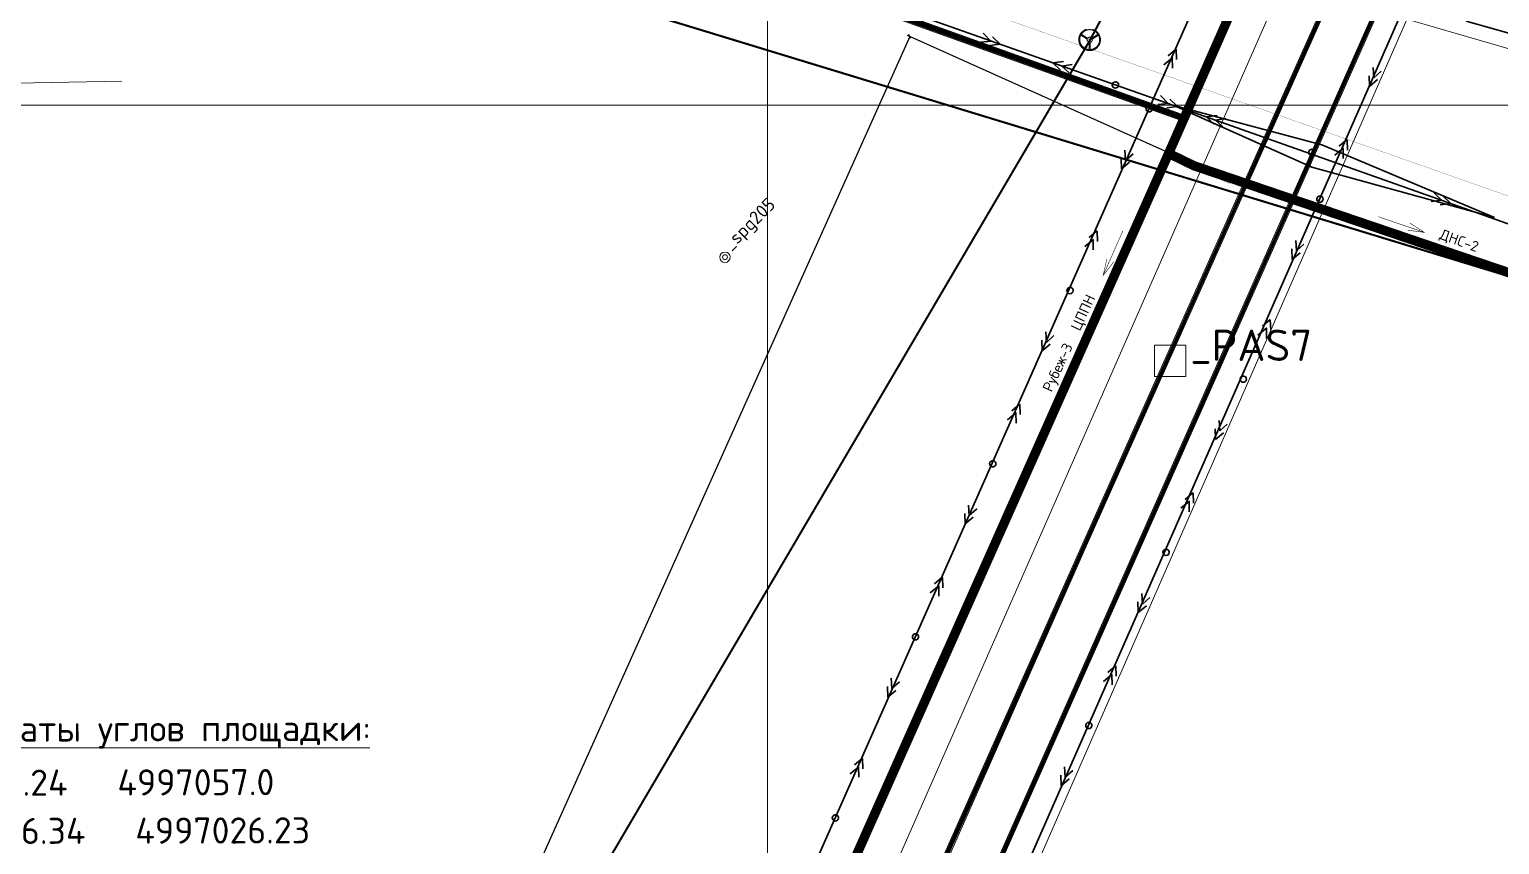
# Model space of a CAD drawing. Header units: millimetres. Extents: x 519 to 9564855, y -810 to 5021775.
# Drawn here: x 9531292 to 9532702, y 4997292 to 4998073 of the extents above; entities that cross this region are included whole.
import ezdxf

# ---------------------------------------------------------------- set-up
doc = ezdxf.new("R2010")
doc.units = ezdxf.units.MM
doc.header["$LTSCALE"] = 2
doc.header["$MEASUREMENT"] = 0
doc.header["$PDMODE"] = 2
doc.header["$PDSIZE"] = 5
for name, pattern in [('92051501$0$GROUND1', [60, 50, -10]), ('DASHED2', [9.525, 6.35, -3.175]), ('НЕПРЕРЫВНАЯ_ЛИНИЯ', [0])]:
    doc.linetypes.add(name, pattern=pattern)
for name, color, linetype in [('GRID_PULKOVO', 7, 'Continuous'), ('New disposal wells', 191, 'Continuous'), ('OilColl&Flowlines', 3, 'Continuous'), ('OLD WELLS(dr.bfr2000)', 24, 'Continuous'), ('PAS_CONTROL', 7, 'Continuous'), ('PPLINE_WAT', 7, 'WTR_LINE'), ('ROAD_ASF', 9, 'Continuous'), ('ROAD_GROUND', 9, 'Continuous'), ('МГ-земельный участок', 7, 'Continuous'), ('ситуация', 7, 'Continuous'), ('Скважины на 2020 год', 140, 'Continuous')]:
    doc.layers.add(name, color=color, linetype=linetype)
for name, color, linetype, lineweight in [('KTO to TEXACO OilLine', 107, 'НЕПРЕРЫВНАЯ_ЛИНИЯ', 60), ('PPLINE_GAS', 4, 'GAS_LINE', 30), ('Оптиковолоконный кабель', 220, 'CAB6', 20), ('Электро', 1, 'Continuous', 30), ('Электроснаб', 1, 'Continuous', 18), ('Электроснабжене', 1, 'Continuous', 18)]:
    doc.layers.add(name, color=color, linetype=linetype, lineweight=lineweight)
doc.styles.add('92051501$0$STANDARD', font='simplex.shx')
doc.styles.add('Elect', font='isocpeur.ttf')
doc.styles.add('Simplex_Т', font='simplex.shx', dxfattribs={"width": 0.7, "oblique": 10})
doc.styles.get("Standard").update_dxf_attribs({"font": 'isocpeur.ttf', "width": 0.5})
doc.linetypes.add('CAB', pattern='A,0.7,-0.43403,["K",Standard,S=0.9,R=0,X=-0.4,Y=-0.3],-0.8', length=1.93403)
doc.linetypes.add('CAB6', pattern='A,0.9,-0.9,["6",Standard,S=0.9,R=0,X=-0.8,Y=-0.4],11', length=12.8)
doc.linetypes.add('GAS_LINE', pattern='A,0.5,-0.2,["G",92051501$0$STANDARD,S=0.1,R=0,X=-0.1,Y=-0.05],-0.05', length=0.75)
doc.linetypes.add('WTR_LINE', pattern='A,0.5,-0.2,["W",92051501$0$STANDARD,S=0.1,R=0,X=-0.1,Y=-0.05],-0.05', length=0.75)
doc.dimstyles.get("Standard").update_dxf_attribs({"dimtxt": 0.18, "dimasz": 0.18, "dimexe": 0.18, "dimexo": 0.0625, "dimgap": 0.09, "dimtad": 0, "dimtih": 1, "dimtoh": 1, "dimdec": 4, "dimzin": 0, "dimdsep": 46, "dimtxsty": 'Standard', "dimcen": 0.09, "dimadec": 0, "dimazin": 0, "dimtfac": 1, "dimtdec": 4, "dimtofl": 0, "dimtmove": 0, "dimatfit": 3, "dimfxl": 0, "dimtolj": 1, "dimtzin": 0, "dimarcsym": 0})

# ---------------------------------------------------------------- blocks, each defined once
blk = doc.blocks.new('_Oblique')
at = {"color": 0, "linetype": 'ByBlock', "lineweight": -2}
blk.add_line((-0.5, -0.5), (0.5, 0.5), dxfattribs=at)
blk = doc.blocks.new('*D68')
at = {"layer": 'DEFPOINTS', "color": 0, "lineweight": 0, "ltscale": 50, "transparency": 16777216}
for p in [(9532387.7, 4997953.3), (9531367.4, 4996350.9), (9531618.6, 4996238.2)]:
    blk.add_point(p, dxfattribs=at)
at = {"layer": 'Электроснабжене', "color": 0, "lineweight": -2, "ltscale": 50, "transparency": 16777216}
for p, q in [((9532136.5, 4998066), (9531367.4, 4996350.9)), ((9532385.4, 4997954.3), (9532134.2, 4998067)), ((9531616.3, 4996239.3), (9531365.1, 4996351.9))]:
    blk.add_line(p, q, dxfattribs=at)
at = {"layer": 'Электроснабжене', "color": 0, "lineweight": -2, "ltscale": 50, "transparency": 16777216, "xscale": 3, "yscale": 3, "zscale": 3}
for p, rotation in [((9532136.5, 4998066), 65.84631643761846), ((9531367.4, 4996350.9), 245.8463164376185)]:
    blk.add_blockref('_Oblique', p, dxfattribs=dict(at, rotation=rotation))
at = {"layer": 'Электроснабжене', "color": 0, "lineweight": 0, "ltscale": 50, "transparency": 16777216, "insert": (9531746.7, 4997210.8), "char_height": 8, "attachment_point": 5, "rotation": 65.8463, "style": 'Simplex_Т'}
blk.add_mtext('1879,63', dxfattribs=at)

msp = doc.modelspace()

# ---------------------------------------------------------------- linework, layer by layer
at = {"lineweight": 0, "ltscale": 50}
msp.add_line((9530107.24324, 4998000), (9531381.24324, 4998023), dxfattribs=at)
at = {"color": 5, "linetype": 'ByBlock', "lineweight": 0, "ltscale": 50}
msp.add_line((9531149.1321, 4997384.36733), (9531618.99816, 4997384.36733), dxfattribs=at)
at = {"layer": 'GRID_PULKOVO', "lineweight": 0}
for p, q in [((9532000, 5010000), (9532000, 4992000)), ((9519000, 4998000), (9533000, 4998000))]:
    msp.add_line(p, q, dxfattribs=at)
at = {"layer": 'KTO to TEXACO OilLine', "lineweight": 0}
msp.add_line((9532876.6056, 4998684.24898), (9532140.17551, 4997002.77231), dxfattribs=at)
at = {"layer": 'OilColl&Flowlines', "lineweight": 0}
for points in [[(9531674.56976, 4996033.1433), (9533000, 4999030.09132)], [(9532311.97449, 4998072.75859), (9532312.46267, 4998072.5924), (9532312.93007, 4998072.40544), (9532313.38709, 4998072.1977), (9532313.83372, 4998071.9692), (9532314.26996, 4998071.71992), (9532314.69581, 4998071.44986), (9532315.10089, 4998071.15903), (9532315.49559, 4998070.84743), (9532315.86951, 4998070.52544), (9532316.23305, 4998070.18268), (9532316.57581, 4998069.81915), (9532316.90818, 4998069.44523), (9532317.21978, 4998069.05053), (9532317.51061, 4998068.64545), (9532317.78067, 4998068.21959), (9532318.02995, 4998067.78335), (9532318.25845, 4998067.33672), (9532318.47658, 4998066.87971), (9532318.66354, 4998066.40192), (9532318.82972, 4998065.92413), (9532318.96475, 4998065.42557), (9532319.079, 4998064.92701), (9532319.17248, 4998064.41806), (9532319.24519, 4998063.89872), (9532319.28674, 4998063.369), (9532319.29713, 4998062.83928), (9532319.29713, 4998062.83928), (9532319.28674, 4998062.29917), (9532319.24519, 4998061.76945), (9532319.17248, 4998061.25011), (9532319.079, 4998060.74116), (9532318.96475, 4998060.2426), (9532318.82972, 4998059.74404), (9532318.66354, 4998059.25586), (9532318.47658, 4998058.78846), (9532318.25845, 4998058.33145), (9532318.02995, 4998057.88482), (9532317.78067, 4998057.44857), (9532317.51061, 4998057.02272), (9532317.21978, 4998056.61764), (9532316.90818, 4998056.22294), (9532316.57581, 4998055.84902), (9532316.23305, 4998055.48549), (9532315.86951, 4998055.14273), (9532315.49559, 4998054.82074), (9532315.10089, 4998054.50914), (9532314.69581, 4998054.21831), (9532314.26996, 4998053.94825), (9532313.83372, 4998053.69897), (9532313.38709, 4998053.47046), (9532312.93007, 4998053.26273), (9532312.46267, 4998053.07577), (9532311.97449, 4998052.91997), (9532311.48632, 4998052.77456), (9532310.98776, 4998052.6603), (9532310.47881, 4998052.56682), (9532309.95947, 4998052.5045), (9532309.44014, 4998052.46295), (9532308.91041, 4998052.45257), (9532308.91041, 4998052.45257), (9532308.37031, 4998052.46295), (9532307.84058, 4998052.5045), (9532307.32125, 4998052.56682), (9532306.8123, 4998052.6603), (9532306.30335, 4998052.77456), (9532305.81518, 4998052.91997), (9532305.327, 4998053.07577), (9532304.8596, 4998053.26273), (9532304.3922, 4998053.47046), (9532303.94557, 4998053.69897), (9532303.50933, 4998053.94825), (9532303.09386, 4998054.21831), (9532302.68878, 4998054.50914), (9532302.29408, 4998054.82074), (9532301.92016, 4998055.14273), (9532301.55662, 4998055.48549), (9532301.21386, 4998055.84902), (9532300.88149, 4998056.22294), (9532300.58027, 4998056.61764), (9532300.28945, 4998057.02272), (9532300.01939, 4998057.44857), (9532299.77011, 4998057.88482), (9532299.5416, 4998058.33145), (9532299.33387, 4998058.78846), (9532299.14691, 4998059.25586), (9532298.99111, 4998059.74404), (9532298.84569, 4998060.2426), (9532298.73144, 4998060.74116), (9532298.63796, 4998061.25011), (9532298.57564, 4998061.76945), (9532298.53409, 4998062.29917), (9532298.5237, 4998062.83928), (9532298.5237, 4998062.83928), (9532298.53409, 4998063.369), (9532298.57564, 4998063.89872), (9532298.63796, 4998064.41806), (9532298.73144, 4998064.92701), (9532298.84569, 4998065.42557), (9532298.99111, 4998065.92413), (9532299.14691, 4998066.40192), (9532299.33387, 4998066.87971), (9532299.5416, 4998067.33672), (9532299.77011, 4998067.78335), (9532300.01939, 4998068.21959), (9532300.28945, 4998068.64545), (9532300.58027, 4998069.05053), (9532300.88149, 4998069.44523), (9532301.21386, 4998069.81915), (9532301.55662, 4998070.18268), (9532301.92016, 4998070.52544), (9532302.29408, 4998070.84743), (9532302.68878, 4998071.15903), (9532303.09386, 4998071.44986), (9532303.50933, 4998071.71992), (9532303.94557, 4998071.9692), (9532304.3922, 4998072.1977), (9532304.8596, 4998072.40544), (9532305.327, 4998072.5924), (9532305.81518, 4998072.75859)], [(9532307.04081, 4998064.26226), (9532307.04081, 4998064.26226), (9532307.24854, 4998064.51154), (9532307.48744, 4998064.72966), (9532307.7471, 4998064.90623), (9532308.00677, 4998065.04126), (9532308.28721, 4998065.13474), (9532308.57804, 4998065.20745), (9532308.86887, 4998065.23861), (9532309.1597, 4998065.23861), (9532309.44014, 4998065.20745), (9532309.72058, 4998065.14513), (9532309.98025, 4998065.06203), (9532310.21914, 4998064.94778), (9532310.44765, 4998064.81275), (9532310.63461, 4998064.64657), (9532310.8008, 4998064.46999), (9532310.93582, 4998064.26226), (9532317.02244, 4998068.07418), (9532317.02244, 4998068.07418), (9532316.87702, 4998068.31307), (9532316.71083, 4998068.54158), (9532316.54465, 4998068.77009), (9532316.36807, 4998068.9986), (9532316.18111, 4998069.21672), (9532315.99415, 4998069.43484), (9532315.78642, 4998069.64257), (9532315.57868, 4998069.85031), (9532315.36056, 4998070.04765), (9532315.14244, 4998070.245), (9532314.90355, 4998070.43196), (9532314.66465, 4998070.60854), (9532314.42576, 4998070.78511), (9532314.17648, 4998070.9513), (9532313.91681, 4998071.11749), (9532313.65714, 4998071.2629), (9532313.38709, 4998071.40831), (9532313.11703, 4998071.55373), (9532312.83659, 4998071.67837), (9532312.55615, 4998071.80301), (9532312.27571, 4998071.91726), (9532311.98488, 4998072.02113), (9532311.69405, 4998072.11461), (9532311.40323, 4998072.1977), (9532311.10201, 4998072.2808), (9532310.8008, 4998072.34312), (9532310.49958, 4998072.40544), (9532310.18798, 4998072.45737), (9532309.88677, 4998072.48853), (9532309.57516, 4998072.51969), (9532309.26356, 4998072.53008), (9532308.95196, 4998072.54047), (9532308.95196, 4998072.54047), (9532308.64036, 4998072.53008), (9532308.32876, 4998072.51969), (9532308.01716, 4998072.48853), (9532307.70556, 4998072.45737), (9532307.40434, 4998072.40544), (9532307.10313, 4998072.3535), (9532306.80191, 4998072.29118), (9532306.51108, 4998072.21848), (9532306.20987, 4998072.125), (9532305.92943, 4998072.03152), (9532305.6386, 4998071.93804), (9532305.35816, 4998071.82378), (9532305.08811, 4998071.69914), (9532304.81805, 4998071.5745), (9532304.548, 4998071.43947), (9532304.28833, 4998071.29406), (9532304.02866, 4998071.14865), (9532303.77938, 4998070.98246), (9532303.5301, 4998070.81627), (9532303.2912, 4998070.65008), (9532303.0627, 4998070.46312), (9532302.83419, 4998070.27616), (9532302.61607, 4998070.0892), (9532302.39795, 4998069.88147), (9532302.19021, 4998069.67373), (9532301.99287, 4998069.466), (9532301.8059, 4998069.24788), (9532301.61894, 4998069.01937), (9532301.44237, 4998068.79086), (9532301.2658, 4998068.56236), (9532301.11, 4998068.32346), (9532300.95419, 4998068.07418), (9532307.04081, 4998064.26226)], [(9532308.50533, 4998060.45033), (9532308.50533, 4998060.45033), (9532308.26644, 4998060.53343), (9532308.03793, 4998060.62691), (9532307.80942, 4998060.75155), (9532307.60169, 4998060.88658), (9532307.40434, 4998061.04238), (9532307.22777, 4998061.20856), (9532307.06158, 4998061.39552), (9532306.92655, 4998061.59287), (9532306.80191, 4998061.80061), (9532306.69805, 4998062.01873), (9532306.62534, 4998062.24724), (9532306.5734, 4998062.48613), (9532306.55263, 4998062.73541), (9532306.56302, 4998062.98469), (9532306.60457, 4998063.23397), (9532306.67727, 4998063.49364), (9532300.47641, 4998067.38866), (9532300.47641, 4998067.38866), (9532300.34138, 4998067.13938), (9532300.21674, 4998066.89009), (9532300.10248, 4998066.63043), (9532299.99862, 4998066.37076), (9532299.89475, 4998066.1007), (9532299.80127, 4998065.82026), (9532299.71818, 4998065.55021), (9532299.64547, 4998065.25938), (9532299.58315, 4998064.97894), (9532299.53122, 4998064.68811), (9532299.47928, 4998064.39728), (9532299.44812, 4998064.10646), (9532299.41696, 4998063.80524), (9532299.39619, 4998063.50403), (9532299.3858, 4998063.20281), (9532299.3858, 4998062.9016), (9532299.39619, 4998062.60038), (9532299.41696, 4998062.29917), (9532299.43773, 4998061.98757), (9532299.47928, 4998061.68635), (9532299.52083, 4998061.38514), (9532299.58315, 4998061.08392), (9532299.64547, 4998060.78271), (9532299.71818, 4998060.48149), (9532299.80127, 4998060.18028), (9532299.89475, 4998059.88945), (9532299.99862, 4998059.59862), (9532300.11287, 4998059.3078), (9532300.23751, 4998059.01697), (9532300.37254, 4998058.73653), (9532300.51795, 4998058.45609), (9532300.67375, 4998058.17564), (9532300.67375, 4998058.17564), (9532300.82955, 4998057.90559), (9532301.00613, 4998057.64592), (9532301.17232, 4998057.38625), (9532301.35928, 4998057.13697), (9532301.55662, 4998056.89808), (9532301.75397, 4998056.65918), (9532301.95132, 4998056.43068), (9532302.16944, 4998056.21256), (9532302.37717, 4998056.00482), (9532302.60568, 4998055.79709), (9532302.83419, 4998055.59974), (9532303.07308, 4998055.41278), (9532303.31198, 4998055.22582), (9532303.55087, 4998055.05963), (9532303.80015, 4998054.89344), (9532304.05982, 4998054.73764), (9532304.3091, 4998054.58184), (9532304.57916, 4998054.44682), (9532304.83882, 4998054.31179), (9532305.10888, 4998054.18715), (9532305.37893, 4998054.07289), (9532305.65937, 4998053.96903), (9532305.92943, 4998053.86516), (9532306.20987, 4998053.78207), (9532306.5007, 4998053.69897), (9532306.78114, 4998053.62627), (9532307.06158, 4998053.56395), (9532307.35241, 4998053.51201), (9532307.64324, 4998053.46008), (9532307.92368, 4998053.42892), (9532308.21451, 4998053.40814), (9532308.50533, 4998053.38737), (9532308.50533, 4998060.45033)], [(9532308.99351, 4998063.49364), (9532308.99351, 4998063.49364), (9532308.85848, 4998063.48325), (9532308.73384, 4998063.44171), (9532308.62997, 4998063.37939), (9532308.52611, 4998063.30668), (9532308.4534, 4998063.20281), (9532308.39108, 4998063.09895), (9532308.34953, 4998062.9743), (9532308.33915, 4998062.83928), (9532308.33915, 4998062.83928), (9532308.34953, 4998062.70425), (9532308.39108, 4998062.59), (9532308.4534, 4998062.47574), (9532308.52611, 4998062.38226), (9532308.62997, 4998062.29917), (9532308.73384, 4998062.24724), (9532308.85848, 4998062.20569), (9532308.99351, 4998062.1953), (9532308.99351, 4998062.1953), (9532309.12854, 4998062.20569), (9532309.24279, 4998062.24724), (9532309.35704, 4998062.29917), (9532309.45052, 4998062.38226), (9532309.53362, 4998062.47574), (9532309.58555, 4998062.59), (9532309.6271, 4998062.70425), (9532309.63748, 4998062.83928), (9532309.63748, 4998062.83928), (9532309.6271, 4998062.9743), (9532309.58555, 4998063.09895), (9532309.53362, 4998063.20281), (9532309.45052, 4998063.30668), (9532309.35704, 4998063.37939), (9532309.24279, 4998063.44171), (9532309.12854, 4998063.48325), (9532308.99351, 4998063.49364)], [(9532311.29936, 4998063.49364), (9532311.29936, 4998063.49364), (9532311.36168, 4998063.22359), (9532311.39284, 4998062.95353), (9532311.39284, 4998062.69386), (9532311.37207, 4998062.44458), (9532311.33052, 4998062.1953), (9532311.2682, 4998061.95641), (9532311.17472, 4998061.73829), (9532311.07085, 4998061.53055), (9532310.93582, 4998061.3332), (9532310.76964, 4998061.14624), (9532310.59306, 4998060.99044), (9532310.39571, 4998060.83464), (9532310.17759, 4998060.71), (9532309.9387, 4998060.60613), (9532309.67903, 4998060.51265), (9532309.39859, 4998060.45033), (9532309.39859, 4998053.38737), (9532309.39859, 4998053.38737), (9532309.67903, 4998053.39776), (9532309.95947, 4998053.41853), (9532310.23991, 4998053.44969), (9532310.52035, 4998053.49124), (9532310.8008, 4998053.54317), (9532311.08124, 4998053.59511), (9532311.36168, 4998053.66781), (9532311.64212, 4998053.74052), (9532311.92256, 4998053.82361), (9532312.203, 4998053.91709), (9532312.48344, 4998054.02096), (9532312.7535, 4998054.12483), (9532313.02355, 4998054.24947), (9532313.29361, 4998054.37411), (9532313.56366, 4998054.50914), (9532313.82333, 4998054.65455), (9532314.083, 4998054.79996), (9532314.34266, 4998054.96615), (9532314.59195, 4998055.13234), (9532314.84123, 4998055.30891), (9532315.08012, 4998055.48549), (9532315.31902, 4998055.68283), (9532315.54752, 4998055.88018), (9532315.77603, 4998056.08792), (9532315.99415, 4998056.29565), (9532316.20189, 4998056.52416), (9532316.40962, 4998056.75267), (9532316.60697, 4998056.99156), (9532316.79393, 4998057.23045), (9532316.98089, 4998057.47973), (9532317.14708, 4998057.7394), (9532317.31326, 4998058.00946), (9532317.31326, 4998058.00946), (9532317.46906, 4998058.2899), (9532317.61448, 4998058.57034), (9532317.74951, 4998058.86117), (9532317.87415, 4998059.14161), (9532317.97801, 4998059.43244), (9532318.08188, 4998059.73365), (9532318.17536, 4998060.02448), (9532318.25845, 4998060.31531), (9532318.33116, 4998060.61652), (9532318.40387, 4998060.91774), (9532318.4558, 4998061.20856), (9532318.49735, 4998061.50978), (9532318.52851, 4998061.81099), (9532318.55967, 4998062.11221), (9532318.57006, 4998062.40304), (9532318.58044, 4998062.70425), (9532318.58044, 4998063.00546), (9532318.55967, 4998063.29629), (9532318.5389, 4998063.58712), (9532318.50774, 4998063.88834), (9532318.47658, 4998064.17916), (9532318.42464, 4998064.4596), (9532318.37271, 4998064.75043), (9532318.3, 4998065.03087), (9532318.22729, 4998065.31131), (9532318.1442, 4998065.59176), (9532318.05072, 4998065.8722), (9532317.95724, 4998066.14225), (9532317.84299, 4998066.40192), (9532317.72873, 4998066.67197), (9532317.60409, 4998066.93164), (9532317.46906, 4998067.18092), (9532311.29936, 4998063.49364)]]:
    msp.add_lwpolyline(points, dxfattribs=at)
at = {"layer": 'OilColl&Flowlines', "lineweight": 0, "const_width": 2}
msp.add_lwpolyline([(9530900.35441, 4995690.43429), (9531761.937, 4997130.955), (9532309.337, 4998062.555), (9532700.537, 4998799.355)], dxfattribs=at)
at = {"layer": 'OilColl&Flowlines', "color": 5, "linetype": '92051501$0$GROUND1', "lineweight": 0, "ltscale": 2, "const_width": 0.2}
msp.add_lwpolyline([(9531064.61986, 4998491.95461), (9534411.39462, 4997314.77298)], dxfattribs=at)
at = {"layer": 'OLD WELLS(dr.bfr2000)', "lineweight": 0}
for radius in [5, 2.36175, 2.36175, 2.36175]:
    msp.add_circle((9531959.345, 4997854.423), radius, dxfattribs=at)
at = {"layer": 'PAS_CONTROL', "lineweight": 0}
for p, q in [((9532371.28587, 4997770.09023), (9532401.2978, 4997770.09023)), ((9532371.28587, 4997740.07831), (9532371.28587, 4997770.09023)), ((9532401.2978, 4997770.09023), (9532401.2978, 4997740.07831)), ((9532401.2978, 4997740.07831), (9532371.28587, 4997740.07831))]:
    msp.add_line(p, q, dxfattribs=at)
at = {"layer": 'PPLINE_GAS', "lineweight": 0, "ltscale": 40}
msp.add_line((9532852.37379, 4998931.98504), (9531641.49981, 4996176.30691), dxfattribs=at)
at = {"layer": 'PPLINE_WAT', "lineweight": 0}
msp.add_lwpolyline([(9533000, 4999148.373), (9531626.10798, 4996040.89336)], dxfattribs=at)
at = {"layer": 'ROAD_ASF', "lineweight": 0}
for points in [[(9527474.32311, 5000617.56906), (9528116.89056, 5000310.63684), (9528226.81042, 5000254.72721), (9528337.76363, 5000207.62802), (9528423.33384, 5000175.53919), (9528508.23721, 5000140.55539), (9528831.91636, 4999991.29355), (9528958.52373, 4999929.76891), (9529199.19997, 4999816.72519), (9529420.2383, 4999714.80045), (9529519.78295, 4999725.69735), (9530586.07899, 4999915.82845), (9531035.1768, 4999767.30001), (9531137.77581, 4999727.02189), (9531247.69257, 4999681.75617), (9532796.3991, 4999126.78216), (9532853.27595, 4999098.34373), (9532865.72759, 4999063.50198), (9532802.29469, 4998894.888), (9532387.6961, 4997953.31546)], [(9531558.66169, 4999563.94777), (9532794.037, 4999121.255), (9532848.437, 4999094.055), (9532859.337, 4999063.555), (9532796.737, 4998897.155), (9532382.20487, 4997955.73339)], [(9532388.69187, 4997955.55213), (9531626.88229, 4996244.31022), (9531549.7596, 4996063.84356), (9531536.24992, 4996022.32843), (9531523.7975, 4995960.59094), (9531514.7978, 4995904.23349), (9531491.23558, 4995619.48997), (9531488.93664, 4995219.58967), (9531487.73686, 4995109.40983), (9531486.9367, 4994917.47179), (9531479.82397, 4994615.73152), (9531458.51016, 4994501.18241), (9531433.83969, 4994444.7054), (9531395.85622, 4994386.01285), (9531268.42539, 4994217.23957)], [(9532383.2105, 4997957.99232), (9531621.38265, 4996246.70937), (9531544.137, 4996065.955), (9531530.437, 4996023.855), (9531517.89182, 4995961.65761), (9531508.837, 4995904.955), (9531485.237, 4995619.755), (9531482.94145, 4995220.42956)]]:
    msp.add_lwpolyline(points, dxfattribs=at)
at = {"layer": 'ROAD_GROUND', "color": 8, "lineweight": 0, "const_width": 9}
for points in [[(9527473.0333, 5000614.86048), (9528115.56378, 5000307.94592), (9528225.54274, 5000252.00623), (9528336.65031, 5000204.84151), (9528422.23542, 5000172.7471), (9528507.0371, 5000137.8052), (9528830.63248, 4999988.58199), (9528957.24834, 4999927.05352), (9529197.94374, 4999814.00088), (9529419.73765, 4999711.72773), (9529520.20998, 4999722.72618), (9530585.85799, 4999912.74173), (9531034.1569, 4999764.47751), (9531136.65641, 4999724.23844), (9531246.61478, 4999678.95558), (9532795.21805, 4999124.01858), (9532850.85648, 4999096.19937), (9532862.5323, 4999063.52849), (9532799.51584, 4998896.0215), (9532384.95048, 4997954.52443)], [(9532385.95118, 4997956.77222), (9531624.12364, 4996245.48913), (9531546.9483, 4996064.89928), (9531533.34346, 4996023.09171), (9531520.84466, 4995961.12427), (9531511.8174, 4995904.59425), (9531488.23629, 4995619.62248), (9531485.93674, 4995219.61463), (9531484.73689, 4995109.42234), (9531483.93685, 4994917.5134), (9531476.83048, 4994616.04326), (9531455.62358, 4994502.06871), (9531431.18835, 4994446.1302), (9531393.39661, 4994387.73393), (9531266.03119, 4994219.04729)], [(9532462.34115, 4997923.96422), (9532408.79252, 4997942.17539), (9532387.55972, 4997952.53285)], [(9532506.62637, 4997908.9168), (9532461.3862, 4997924.31747)], [(9533000, 4997741.43394), (9532505.31041, 4997909.40323)]]:
    msp.add_lwpolyline(points, dxfattribs=at)
at = {"layer": 'ROAD_GROUND', "linetype": 'Continuous', "lineweight": 0}
for points, const_width in [([(9532780.89116, 4998646.54383), (9532459.33599, 4997926.50221)], 3), ([(9532504.79055, 4997912.5169), (9532824.15548, 4998632.10787)], 3), ([(9532396.17756, 4997988.79492), (9531141.32565, 4998438.13062)], 5), ([(9532458.19445, 4997923.99254), (9532134.85874, 4997199.889)], 3), ([(9532180.70343, 4997182.28592), (9532502.54982, 4997907.4681)], 3)]:
    msp.add_lwpolyline(points, dxfattribs=dict(at, const_width=const_width))
for points in [[(9532778.87666, 4998646.9374), (9532458.15954, 4997928.75818)], [(9532782.71734, 4998645.72831), (9532462.01051, 4997927.57227)], [(9532502.9625, 4997913.32822), (9532822.32743, 4998632.91918)], [(9532506.59773, 4997911.65855), (9532826.19731, 4998631.77825)], [(9532397.90523, 4997991.36281), (9531142.337, 4998440.955)], [(9532395.16621, 4997985.97054), (9531140.31429, 4998435.30623)], [(9532403.55804, 4997989.33866), (9532403.13347, 4997989.49069)], [(9532401.53533, 4997983.68989), (9532401.11024, 4997983.84211)], [(9532455.65104, 4997923.14092), (9532132.98527, 4997200.5981)], [(9532459.33701, 4997921.58553), (9532136.68492, 4997199.07348)], [(9532178.99159, 4997183.35907), (9532500.61996, 4997908.05002)], [(9532182.53148, 4997181.47461), (9532504.37787, 4997906.65678)]]:
    msp.add_lwpolyline(points, dxfattribs=at)
at = {"layer": 'ROAD_GROUND', "lineweight": 0}
for points in [[(9532456.21242, 4997922.90598), (9532407.64803, 4997939.39577), (9532386.38994, 4997949.76557)], [(9532458.63068, 4997928.42131), (9532409.937, 4997944.955), (9532388.87499, 4997955.22915)], [(9532500.51346, 4997907.86379), (9532459.63412, 4997921.74416)], [(9532502.97482, 4997913.36449), (9532462.35075, 4997927.15819)], [(9533000, 4997738.26572), (9532504.34586, 4997906.56252)], [(9533000, 4997744.60216), (9532506.7986, 4997912.06615)]]:
    msp.add_lwpolyline(points, dxfattribs=at)
at = {"layer": 'ROAD_GROUND', "lineweight": 0, "const_width": 5}
msp.add_lwpolyline([(9533000, 4997741.43394), (9532505.83405, 4997909.22543)], dxfattribs=at)
at = {"layer": 'МГ-земельный участок', "color": 0, "linetype": 'DASHED2', "lineweight": 25, "ltscale": 5, "const_width": 2}
msp.add_lwpolyline([(9522167.80801, 4999999.48247), (9521654, 5002362), (9522840, 5002532), (9525642, 5002155), (9528521, 5002235), (9531281, 5003464), (9533105, 5001043), (9546614, 4998215), (9544978, 4995525), (9543652, 4996420), (9539605, 4995735), (9529554.6705, 4998798.09585), (9529554.71722, 4998845.23995), (9529525.402, 4998845.269), (9529525.36994, 4998882.97318), (9529309.91997, 4998882.84552), (9526935, 5000017), (9526935, 4999132), (9522906, 5001105), (9522683.367, 5000265.06642), (9522496, 5000315)], close=True, dxfattribs=at)
at = {"layer": 'Оптиковолоконный кабель', "linetype": 'CAB', "lineweight": 0, "ltscale": 0.5, "elevation": -37.2261}
msp.add_lwpolyline([(9534217.7939, 4997630.0899), (9533869.2489, 4997728.4439), (9533518.5075, 4997826.5581), (9532813.3617, 4998024.5259), (9532539.2376, 4998104.3616), (9532472.6436, 4998126.0021), (9532470.4211, 4998139.4908), (9532699.1827, 4998659.6071), (9532863.5241, 4999041.1755), (9532870.8227, 4999081.1421), (9532851.5813, 4999108.5696), (9532818.6079, 4999121.6734), (9532531.8171, 4999225.3627), (9532095.0405, 4999382.6577), (9531675.2934, 4999531.54), (9531490.1621, 4999598.2241), (9531158.3562, 4999721.9177)], dxfattribs=at)
at = {"layer": 'ситуация', "color": 5, "lineweight": 0, "ltscale": 5, "const_width": 0.2}
for points in [[(9532437.28, 4997926.96), (9532437.92, 4997928.81), (9532439.89, 4997928.2), (9532439.25, 4997926.35), (9532437.28, 4997926.96)], [(9532441.39592, 4997927.58623), (9532443.36105, 4997927.06285), (9532442.78555, 4997925.12473), (9532440.87256, 4997925.70126), (9532441.39592, 4997927.58623)], [(9532525.9, 4997908.58), (9532526.55, 4997910.43), (9532528.52, 4997909.83), (9532527.87, 4997907.97), (9532525.9, 4997908.58)], [(9532528.75, 4997907.67), (9532529.4, 4997909.52), (9532531.37, 4997908.92), (9532530.72, 4997907.06), (9532528.75, 4997907.67)]]:
    msp.add_lwpolyline(points, dxfattribs=at)
at = {"layer": 'ситуация', "color": 0, "lineweight": 0, "ltscale": 5, "const_width": 0.5}
for points in [[(9532585.74225, 4997893.26976), (9532629.73093, 4997878.24592)], [(9532340.74752, 4997879.55981), (9532321.94618, 4997837.04828)], [(9532616.01317, 4997887.15146), (9532629.73093, 4997878.24592), (9532613.44046, 4997880.41438)], [(9532332.01366, 4997849.93749), (9532321.94618, 4997837.04828), (9532325.5265, 4997853.0877)]]:
    msp.add_lwpolyline(points, dxfattribs=at)
at = {"layer": 'Электро'}
for p, q in [((9533000.18214, 4999430.22753), (9531486.31914, 4996009.5866)), ((9533000.18214, 4998981.52538), (9531682.31914, 4995983.1866)), ((9530961.57071, 4998503.63586), (9532388.61914, 4998000.2866)), ((9532669.88214, 4998080.7316, 0), (9534512.2057, 4997558.9493, 18.1559)), ((9532214.47258, 4998061.62599), (9532204.47699, 4998060.61906)), ((9532214.62622, 4998061.30398), (9532206.94947, 4998069.10804)), ((9532222.79828, 4998058.67588), (9532212.95634, 4998057.34693)), ((9532222.88251, 4998058.91361), (9532215.90457, 4998065.66733)), ((9532388.54756, 4998045.83812), (9532380.08169, 4998038.89804)), ((9532391.67428, 4998053.84461), (9532384.31759, 4998047.50556)), ((9532388.21298, 4998045.7142), (9532388.3125, 4998035.66852)), ((9532391.90342, 4998053.73924), (9532392.33752, 4998043.81747)), ((9532283.83324, 4998042.04085), (9532273.75343, 4998040.79619)), ((9532273.75343, 4998040.79619), (9532280.88501, 4998033.72045)), ((9532282.23277, 4998037.52406), (9532292.15895, 4998039.09074)), ((9532289.29495, 4998031.00806), (9532282.23277, 4998037.52406)), ((9532581.28538, 4998026.33692), (9532580.62214, 4998036.36406)), ((9532588.41292, 4998032.78135), (9532581.28538, 4998026.33692)), ((9532576.9317, 4998028.33902), (9532577.26036, 4998018.18797)), ((9532577.26036, 4998018.18797), (9532584.95163, 4998024.65094)), ((9532384.45058, 4998001.83956), (9532374.455, 4998000.83262)), ((9532384.60422, 4998001.51755), (9532376.92748, 4998009.3216)), ((9532392.86052, 4997999.12717), (9532385.88258, 4998005.8809)), ((9532392.77628, 4997998.88945), (9532382.93435, 4997997.5605)), ((9532388.61914, 4998000.2866), (9532531.41914, 4997962.2866)), ((9532522.01914, 4997940.8866), (9532389.06634, 4998000.1676)), ((9532389.06634, 4998000.1676), (9533000.18214, 4997783.74655)), ((9532431.05873, 4997990.30003), (9532420.97892, 4997989.05537)), ((9532420.97892, 4997989.05537), (9532428.1105, 4997981.97963)), ((9532429.45826, 4997985.78324), (9532439.38444, 4997987.34992)), ((9532436.52044, 4997979.26724), (9532429.45826, 4997985.78324)), ((9532531.41914, 4997962.2866), (9532697.01914, 4997892.3866)), ((9532552.33407, 4997959.12197), (9532543.8682, 4997952.18189)), ((9532555.46079, 4997967.12846), (9532548.1041, 4997960.78941)), ((9532551.99949, 4997958.99805), (9532552.09901, 4997948.95237)), ((9532555.68993, 4997967.02309), (9532556.12403, 4997957.10133)), ((9532339.08341, 4997949.14155), (9532339.41207, 4997938.9905)), ((9532339.41207, 4997938.9905), (9532347.10333, 4997945.45347)), ((9532343.43708, 4997947.13945), (9532342.77385, 4997957.16659)), ((9532350.56463, 4997953.58388), (9532343.43708, 4997947.13945)), ((9532697.01914, 4997892.3866), (9532522.01914, 4997940.8866)), ((9532646.65468, 4997908.65344), (9532638.97793, 4997916.4575)), ((9532646.50103, 4997908.97545), (9532636.50545, 4997907.96851)), ((9532654.82674, 4997906.02534), (9532644.9848, 4997904.69639)), ((9532654.91097, 4997906.26306), (9532647.93303, 4997913.01679)), ((9532315.81869, 4997879.58099), (9532308.46201, 4997873.24194)), ((9532316.04783, 4997879.47562), (9532316.48193, 4997869.55385)), ((9532312.69198, 4997871.57449), (9532304.22611, 4997864.63441)), ((9532312.3574, 4997871.45058), (9532312.45691, 4997861.4049)), ((9532502.86992, 4997862.4254), (9532503.19858, 4997852.27435)), ((9532507.2236, 4997860.4233), (9532506.56036, 4997870.45044)), ((9532514.35114, 4997866.86773), (9532507.2236, 4997860.4233)), ((9532503.19858, 4997852.27435), (9532510.88985, 4997858.73732)), ((9532481.94735, 4997794.69782), (9532474.59067, 4997788.35877)), ((9532482.17649, 4997794.59245), (9532482.61059, 4997784.67069)), ((9532267.5815, 4997772.87582), (9532266.91826, 4997782.90296)), ((9532274.70904, 4997779.32025), (9532267.5815, 4997772.87582)), ((9532478.82064, 4997786.69133), (9532470.35477, 4997779.75125)), ((9532478.48606, 4997786.56742), (9532478.58558, 4997776.52173)), ((9532263.22783, 4997774.87793), (9532263.55648, 4997764.72688)), ((9532263.55648, 4997764.72688), (9532271.24775, 4997771.18984)), ((9532238.6302, 4997705.66087), (9532230.16432, 4997698.72079)), ((9532241.75691, 4997713.66737), (9532234.40023, 4997707.32831)), ((9532238.29562, 4997705.53696), (9532238.39513, 4997695.49128)), ((9532241.98605, 4997713.56199), (9532242.42015, 4997703.64023)), ((9532433.71016, 4997687.99266), (9532433.04692, 4997698.0198)), ((9532440.83771, 4997694.43709), (9532433.71016, 4997687.99266)), ((9532429.35649, 4997689.99476), (9532429.68514, 4997679.84371)), ((9532429.68514, 4997679.84371), (9532437.37641, 4997686.30668)), ((9532404.75886, 4997620.77771), (9532396.29299, 4997613.83762)), ((9532407.88557, 4997628.7842), (9532400.52889, 4997622.44515)), ((9532404.42428, 4997620.65379), (9532404.52379, 4997610.60811)), ((9532408.11471, 4997628.67883), (9532408.54881, 4997618.75706)), ((9532189.16604, 4997608.9643), (9532189.4947, 4997598.81326)), ((9532193.51972, 4997606.9622), (9532192.85648, 4997616.98934)), ((9532200.64726, 4997613.40663), (9532193.51972, 4997606.9622)), ((9532189.4947, 4997598.81326), (9532197.18597, 4997605.27622)), ((9532164.56842, 4997539.74725), (9532156.10254, 4997532.80717)), ((9532167.69513, 4997547.75374), (9532160.33844, 4997541.41469)), ((9532164.23383, 4997539.62334), (9532164.33335, 4997529.57766)), ((9532167.92427, 4997547.64837), (9532168.35837, 4997537.72661)), ((9532355.29471, 4997524.08114), (9532355.62336, 4997513.93009)), ((9532359.64838, 4997522.07903), (9532358.98514, 4997532.10618)), ((9532366.77592, 4997528.52347), (9532359.64838, 4997522.07903)), ((9532355.62336, 4997513.93009), (9532363.31463, 4997520.39305)), ((9532330.69708, 4997454.86408), (9532322.2312, 4997447.924)), ((9532333.82379, 4997462.87058), (9532326.46711, 4997456.53152)), ((9532330.3625, 4997454.74017), (9532330.46201, 4997444.69449)), ((9532334.05293, 4997462.7652), (9532334.48703, 4997452.84344)), ((9532115.10426, 4997443.05068), (9532115.43292, 4997432.89963)), ((9532115.43292, 4997432.89963), (9532123.12419, 4997439.3626)), ((9532119.45794, 4997441.04858), (9532118.7947, 4997451.07572)), ((9532126.58548, 4997447.49301), (9532119.45794, 4997441.04858)), ((9532090.90848, 4997374.2509), (9532083.5518, 4997367.91184)), ((9532091.13762, 4997374.14552), (9532091.57172, 4997364.22376)), ((9532087.78177, 4997366.2444), (9532079.3159, 4997359.30432)), ((9532087.44719, 4997366.12049), (9532087.54671, 4997356.07481)), ((9532281.23292, 4997358.16751), (9532281.56158, 4997348.01647)), ((9532281.56158, 4997348.01647), (9532289.25285, 4997354.47943)), ((9532285.5866, 4997356.16541), (9532284.92336, 4997366.19255)), ((9532292.71414, 4997362.60984), (9532285.5866, 4997356.16541))]:
    msp.add_line(p, q, dxfattribs=at)
for centre, start, end in [((9532333.67493, 4998019.53225), 91.08526605, 271.08526595), ((9532333.67493, 4998019.53225), 271.08526595, 91.08526605), ((9532366.0041, 4997996.7452), 175.90038948, 355.90038948), ((9532366.0041, 4997996.7452), 355.90038948, 175.90038948), ((9532522.04112, 4997954.88337), 91.08527545, 271.08527555), ((9532522.04112, 4997954.88337), 271.08527555, 91.08527545), ((9532529.79061, 4997910.02905), 175.90038889, 355.90038894), ((9532529.79061, 4997910.02905), 355.90038894, 175.90038889), ((9532290.14851, 4997822.48158), 175.90038959, 355.90038953), ((9532290.14851, 4997822.48158), 355.90038953, 175.90038959), ((9532456.27717, 4997737.59841), 175.90038001, 355.90038006), ((9532456.27717, 4997737.59841), 355.90038006, 175.90038001), ((9532216.08673, 4997656.56796), 175.90038964, 355.90038964), ((9532216.08673, 4997656.56796), 355.90038964, 175.90038964), ((9532382.21539, 4997571.68479), 175.90038953, 355.90038953), ((9532382.21539, 4997571.68479), 355.90038953, 175.90038953), ((9532142.02495, 4997490.65433), 355.90038017, 175.90038017), ((9532142.02495, 4997490.65433), 175.90038017, 355.90038017), ((9532308.15361, 4997405.77117), 175.90038953, 355.90038953), ((9532308.15361, 4997405.77117), 355.90038953, 175.90038953), ((9532065.23831, 4997317.15149), 175.90038899, 355.90038899), ((9532065.23831, 4997317.15149), 355.90038899, 175.90038899)]:
    msp.add_arc(centre, 3, start, end, dxfattribs=at)
at = {"layer": 'Электроснаб', "color": 1, "linetype": 'ByBlock', "lineweight": 0}
for p, q in [((9533000.18214, 4999430.22753), (9531486.31914, 4996009.5866)), ((9533000.18214, 4998981.52538), (9531682.31914, 4995983.1866)), ((9530961.57071, 4998503.63586), (9532388.61914, 4998000.2866)), ((9532669.88214, 4998080.7316, 0), (9534655.68214, 4997518.8316, 0)), ((9532669.88214, 4998080.7316, 0), (9534655.68214, 4997518.8316, 0)), ((9532214.47258, 4998061.62599), (9532204.47699, 4998060.61906)), ((9532214.62622, 4998061.30398), (9532206.94947, 4998069.10804)), ((9532222.79828, 4998058.67588), (9532212.95634, 4998057.34693)), ((9532222.88251, 4998058.91361), (9532215.90457, 4998065.66733)), ((9532388.54756, 4998045.83812), (9532380.08169, 4998038.89804)), ((9532391.67428, 4998053.84461), (9532384.31759, 4998047.50556)), ((9532388.21298, 4998045.7142), (9532388.3125, 4998035.66852)), ((9532391.90342, 4998053.73924), (9532392.33752, 4998043.81747)), ((9532283.83324, 4998042.04085), (9532273.75343, 4998040.79619)), ((9532273.75343, 4998040.79619), (9532280.88501, 4998033.72045)), ((9532282.23277, 4998037.52406), (9532292.15895, 4998039.09074)), ((9532289.29495, 4998031.00806), (9532282.23277, 4998037.52406)), ((9532581.28538, 4998026.33692), (9532580.62214, 4998036.36406)), ((9532588.41292, 4998032.78135), (9532581.28538, 4998026.33692)), ((9532576.9317, 4998028.33902), (9532577.26036, 4998018.18797)), ((9532577.26036, 4998018.18797), (9532584.95163, 4998024.65094)), ((9532384.45058, 4998001.83956), (9532374.455, 4998000.83262)), ((9532384.60422, 4998001.51755), (9532376.92748, 4998009.3216)), ((9532392.86052, 4997999.12717), (9532385.88258, 4998005.8809)), ((9532392.77628, 4997998.88945), (9532382.93435, 4997997.5605)), ((9532388.61914, 4998000.2866), (9532531.41914, 4997962.2866)), ((9532522.01914, 4997940.8866), (9532389.06634, 4998000.1676)), ((9532389.06634, 4998000.1676), (9533000.18214, 4997783.74655)), ((9532431.05873, 4997990.30003), (9532420.97892, 4997989.05537)), ((9532420.97892, 4997989.05537), (9532428.1105, 4997981.97963)), ((9532429.45826, 4997985.78324), (9532439.38444, 4997987.34992)), ((9532436.52044, 4997979.26724), (9532429.45826, 4997985.78324)), ((9532531.41914, 4997962.2866), (9532697.01914, 4997892.3866)), ((9532552.33407, 4997959.12197), (9532543.8682, 4997952.18189)), ((9532555.46079, 4997967.12846), (9532548.1041, 4997960.78941)), ((9532551.99949, 4997958.99805), (9532552.09901, 4997948.95237)), ((9532555.68993, 4997967.02309), (9532556.12403, 4997957.10133)), ((9532339.08341, 4997949.14155), (9532339.41207, 4997938.9905)), ((9532339.41207, 4997938.9905), (9532347.10333, 4997945.45347)), ((9532343.43708, 4997947.13945), (9532342.77385, 4997957.16659)), ((9532350.56463, 4997953.58388), (9532343.43708, 4997947.13945)), ((9532697.01914, 4997892.3866), (9532522.01914, 4997940.8866)), ((9532646.65468, 4997908.65344), (9532638.97793, 4997916.4575)), ((9532646.50103, 4997908.97545), (9532636.50545, 4997907.96851)), ((9532654.82674, 4997906.02534), (9532644.9848, 4997904.69639)), ((9532654.91097, 4997906.26306), (9532647.93303, 4997913.01679)), ((9532315.81869, 4997879.58099), (9532308.46201, 4997873.24194)), ((9532316.04783, 4997879.47562), (9532316.48193, 4997869.55385)), ((9532312.69198, 4997871.57449), (9532304.22611, 4997864.63441)), ((9532312.3574, 4997871.45058), (9532312.45691, 4997861.4049)), ((9532502.86992, 4997862.4254), (9532503.19858, 4997852.27435)), ((9532507.2236, 4997860.4233), (9532506.56036, 4997870.45044)), ((9532514.35114, 4997866.86773), (9532507.2236, 4997860.4233)), ((9532503.19858, 4997852.27435), (9532510.88985, 4997858.73732)), ((9532481.94735, 4997794.69782), (9532474.59067, 4997788.35877)), ((9532482.17649, 4997794.59245), (9532482.61059, 4997784.67069)), ((9532267.5815, 4997772.87582), (9532266.91826, 4997782.90296)), ((9532274.70904, 4997779.32025), (9532267.5815, 4997772.87582)), ((9532478.82064, 4997786.69133), (9532470.35477, 4997779.75125)), ((9532478.48606, 4997786.56742), (9532478.58558, 4997776.52173)), ((9532263.22783, 4997774.87793), (9532263.55648, 4997764.72688)), ((9532263.55648, 4997764.72688), (9532271.24775, 4997771.18984)), ((9532238.6302, 4997705.66087), (9532230.16432, 4997698.72079)), ((9532241.75691, 4997713.66737), (9532234.40023, 4997707.32831)), ((9532238.29562, 4997705.53696), (9532238.39513, 4997695.49128)), ((9532241.98605, 4997713.56199), (9532242.42015, 4997703.64023)), ((9532433.71016, 4997687.99266), (9532433.04692, 4997698.0198)), ((9532440.83771, 4997694.43709), (9532433.71016, 4997687.99266)), ((9532429.35649, 4997689.99476), (9532429.68514, 4997679.84371)), ((9532429.68514, 4997679.84371), (9532437.37641, 4997686.30668)), ((9532404.75886, 4997620.77771), (9532396.29299, 4997613.83762)), ((9532407.88557, 4997628.7842), (9532400.52889, 4997622.44515)), ((9532404.42428, 4997620.65379), (9532404.52379, 4997610.60811)), ((9532408.11471, 4997628.67883), (9532408.54881, 4997618.75706)), ((9532189.16604, 4997608.9643), (9532189.4947, 4997598.81326)), ((9532193.51972, 4997606.9622), (9532192.85648, 4997616.98934)), ((9532200.64726, 4997613.40663), (9532193.51972, 4997606.9622)), ((9532189.4947, 4997598.81326), (9532197.18597, 4997605.27622)), ((9532164.56842, 4997539.74725), (9532156.10254, 4997532.80717)), ((9532167.69513, 4997547.75374), (9532160.33844, 4997541.41469)), ((9532164.23383, 4997539.62334), (9532164.33335, 4997529.57766)), ((9532167.92427, 4997547.64837), (9532168.35837, 4997537.72661)), ((9532355.29471, 4997524.08114), (9532355.62336, 4997513.93009)), ((9532359.64838, 4997522.07903), (9532358.98514, 4997532.10618)), ((9532366.77592, 4997528.52347), (9532359.64838, 4997522.07903)), ((9532355.62336, 4997513.93009), (9532363.31463, 4997520.39305)), ((9532330.69708, 4997454.86408), (9532322.2312, 4997447.924)), ((9532333.82379, 4997462.87058), (9532326.46711, 4997456.53152)), ((9532330.3625, 4997454.74017), (9532330.46201, 4997444.69449)), ((9532334.05293, 4997462.7652), (9532334.48703, 4997452.84344)), ((9532115.10426, 4997443.05068), (9532115.43292, 4997432.89963)), ((9532115.43292, 4997432.89963), (9532123.12419, 4997439.3626)), ((9532119.45794, 4997441.04858), (9532118.7947, 4997451.07572)), ((9532126.58548, 4997447.49301), (9532119.45794, 4997441.04858)), ((9532090.90848, 4997374.2509), (9532083.5518, 4997367.91184)), ((9532091.13762, 4997374.14552), (9532091.57172, 4997364.22376)), ((9532087.78177, 4997366.2444), (9532079.3159, 4997359.30432)), ((9532087.44719, 4997366.12049), (9532087.54671, 4997356.07481)), ((9532281.23292, 4997358.16751), (9532281.56158, 4997348.01647)), ((9532281.56158, 4997348.01647), (9532289.25285, 4997354.47943)), ((9532285.5866, 4997356.16541), (9532284.92336, 4997366.19255)), ((9532292.71414, 4997362.60984), (9532285.5866, 4997356.16541))]:
    msp.add_line(p, q, dxfattribs=at)
for centre, start, end in [((9532333.67493, 4998019.53225), 91.08526605, 271.08526595), ((9532333.67493, 4998019.53225), 271.08526595, 91.08526605), ((9532366.0041, 4997996.7452), 175.90038948, 355.90038948), ((9532366.0041, 4997996.7452), 355.90038948, 175.90038948), ((9532522.04112, 4997954.88337), 91.08527545, 271.08527555), ((9532522.04112, 4997954.88337), 271.08527555, 91.08527545), ((9532529.79061, 4997910.02905), 175.90038889, 355.90038894), ((9532529.79061, 4997910.02905), 355.90038894, 175.90038889), ((9532290.14851, 4997822.48158), 175.90038959, 355.90038953), ((9532290.14851, 4997822.48158), 355.90038953, 175.90038959), ((9532456.27717, 4997737.59841), 175.90038001, 355.90038006), ((9532456.27717, 4997737.59841), 355.90038006, 175.90038001), ((9532216.08673, 4997656.56796), 175.90038964, 355.90038964), ((9532216.08673, 4997656.56796), 355.90038964, 175.90038964), ((9532382.21539, 4997571.68479), 175.90038953, 355.90038953), ((9532382.21539, 4997571.68479), 355.90038953, 175.90038953), ((9532142.02495, 4997490.65433), 355.90038017, 175.90038017), ((9532142.02495, 4997490.65433), 175.90038017, 355.90038017), ((9532308.15361, 4997405.77117), 175.90038953, 355.90038953), ((9532308.15361, 4997405.77117), 355.90038953, 175.90038953), ((9532065.23831, 4997317.15149), 175.90038899, 355.90038899), ((9532065.23831, 4997317.15149), 355.90038899, 175.90038899)]:
    msp.add_arc(centre, 3, start, end, dxfattribs=at)
at = {"layer": 'Электроснабжене', "color": 1, "linetype": 'ByBlock', "lineweight": 0}
for p, q in [((9534101.79379, 5001919.36816), (9531486.31914, 4996009.5866)), ((9533000.18214, 4998981.52538), (9531682.31914, 4995983.1866)), ((9530961.57071, 4998503.63586), (9532388.61914, 4998000.2866)), ((9532669.88214, 4998080.7316, 0), (9534655.68214, 4997518.8316, 0)), ((9532669.88214, 4998080.7316, 0), (9534655.68214, 4997518.8316, 0)), ((9532214.47258, 4998061.62599), (9532204.47699, 4998060.61906)), ((9532214.62622, 4998061.30398), (9532206.94947, 4998069.10804)), ((9532222.79828, 4998058.67588), (9532212.95634, 4998057.34693)), ((9532222.88251, 4998058.91361), (9532215.90457, 4998065.66733)), ((9532388.54756, 4998045.83812), (9532380.08169, 4998038.89804)), ((9532391.67428, 4998053.84461), (9532384.31759, 4998047.50556)), ((9532388.21298, 4998045.7142), (9532388.3125, 4998035.66852)), ((9532391.90342, 4998053.73924), (9532392.33752, 4998043.81747)), ((9532283.83324, 4998042.04085), (9532273.75343, 4998040.79619)), ((9532273.75343, 4998040.79619), (9532280.88501, 4998033.72045)), ((9532282.23277, 4998037.52406), (9532292.15895, 4998039.09074)), ((9532289.29495, 4998031.00806), (9532282.23277, 4998037.52406)), ((9532581.28538, 4998026.33692), (9532580.62214, 4998036.36406)), ((9532588.41292, 4998032.78135), (9532581.28538, 4998026.33692)), ((9532576.9317, 4998028.33902), (9532577.26036, 4998018.18797)), ((9532577.26036, 4998018.18797), (9532584.95163, 4998024.65094)), ((9532384.45058, 4998001.83956), (9532374.455, 4998000.83262)), ((9532384.60422, 4998001.51755), (9532376.92748, 4998009.3216)), ((9532392.86052, 4997999.12717), (9532385.88258, 4998005.8809)), ((9532392.77628, 4997998.88945), (9532382.93435, 4997997.5605)), ((9532388.61914, 4998000.2866), (9532531.41914, 4997962.2866)), ((9532522.01914, 4997940.8866), (9532389.06634, 4998000.1676)), ((9532389.06634, 4998000.1676), (9533000.18214, 4997783.74655)), ((9532431.05873, 4997990.30003), (9532420.97892, 4997989.05537)), ((9532420.97892, 4997989.05537), (9532428.1105, 4997981.97963)), ((9532429.45826, 4997985.78324), (9532439.38444, 4997987.34992)), ((9532436.52044, 4997979.26724), (9532429.45826, 4997985.78324)), ((9532531.41914, 4997962.2866), (9532697.01914, 4997892.3866)), ((9532552.33407, 4997959.12197), (9532543.8682, 4997952.18189)), ((9532555.46079, 4997967.12846), (9532548.1041, 4997960.78941)), ((9532551.99949, 4997958.99805), (9532552.09901, 4997948.95237)), ((9532555.68993, 4997967.02309), (9532556.12403, 4997957.10133)), ((9532339.08341, 4997949.14155), (9532339.41207, 4997938.9905)), ((9532339.41207, 4997938.9905), (9532347.10333, 4997945.45347)), ((9532343.43708, 4997947.13945), (9532342.77385, 4997957.16659)), ((9532350.56463, 4997953.58388), (9532343.43708, 4997947.13945)), ((9532697.01914, 4997892.3866), (9532522.01914, 4997940.8866)), ((9532646.65468, 4997908.65344), (9532638.97793, 4997916.4575)), ((9532646.50103, 4997908.97545), (9532636.50545, 4997907.96851)), ((9532654.82674, 4997906.02534), (9532644.9848, 4997904.69639)), ((9532654.91097, 4997906.26306), (9532647.93303, 4997913.01679)), ((9532315.81869, 4997879.58099), (9532308.46201, 4997873.24194)), ((9532316.04783, 4997879.47562), (9532316.48193, 4997869.55385)), ((9532312.69198, 4997871.57449), (9532304.22611, 4997864.63441)), ((9532312.3574, 4997871.45058), (9532312.45691, 4997861.4049)), ((9532502.86992, 4997862.4254), (9532503.19858, 4997852.27435)), ((9532507.2236, 4997860.4233), (9532506.56036, 4997870.45044)), ((9532514.35114, 4997866.86773), (9532507.2236, 4997860.4233)), ((9532503.19858, 4997852.27435), (9532510.88985, 4997858.73732)), ((9532481.94735, 4997794.69782), (9532474.59067, 4997788.35877)), ((9532482.17649, 4997794.59245), (9532482.61059, 4997784.67069)), ((9532267.5815, 4997772.87582), (9532266.91826, 4997782.90296)), ((9532274.70904, 4997779.32025), (9532267.5815, 4997772.87582)), ((9532478.82064, 4997786.69133), (9532470.35477, 4997779.75125)), ((9532478.48606, 4997786.56742), (9532478.58558, 4997776.52173)), ((9532263.22783, 4997774.87793), (9532263.55648, 4997764.72688)), ((9532263.55648, 4997764.72688), (9532271.24775, 4997771.18984)), ((9532238.6302, 4997705.66087), (9532230.16432, 4997698.72079)), ((9532241.75691, 4997713.66737), (9532234.40023, 4997707.32831)), ((9532238.29562, 4997705.53696), (9532238.39513, 4997695.49128)), ((9532241.98605, 4997713.56199), (9532242.42015, 4997703.64023)), ((9532433.71016, 4997687.99266), (9532433.04692, 4997698.0198)), ((9532440.83771, 4997694.43709), (9532433.71016, 4997687.99266)), ((9532429.35649, 4997689.99476), (9532429.68514, 4997679.84371)), ((9532429.68514, 4997679.84371), (9532437.37641, 4997686.30668)), ((9532404.75886, 4997620.77771), (9532396.29299, 4997613.83762)), ((9532407.88557, 4997628.7842), (9532400.52889, 4997622.44515)), ((9532404.42428, 4997620.65379), (9532404.52379, 4997610.60811)), ((9532408.11471, 4997628.67883), (9532408.54881, 4997618.75706)), ((9532189.16604, 4997608.9643), (9532189.4947, 4997598.81326)), ((9532193.51972, 4997606.9622), (9532192.85648, 4997616.98934)), ((9532200.64726, 4997613.40663), (9532193.51972, 4997606.9622)), ((9532189.4947, 4997598.81326), (9532197.18597, 4997605.27622)), ((9532164.56842, 4997539.74725), (9532156.10254, 4997532.80717)), ((9532167.69513, 4997547.75374), (9532160.33844, 4997541.41469)), ((9532164.23383, 4997539.62334), (9532164.33335, 4997529.57766)), ((9532167.92427, 4997547.64837), (9532168.35837, 4997537.72661)), ((9532355.29471, 4997524.08114), (9532355.62336, 4997513.93009)), ((9532359.64838, 4997522.07903), (9532358.98514, 4997532.10618)), ((9532366.77592, 4997528.52347), (9532359.64838, 4997522.07903)), ((9532355.62336, 4997513.93009), (9532363.31463, 4997520.39305)), ((9532330.69708, 4997454.86408), (9532322.2312, 4997447.924)), ((9532333.82379, 4997462.87058), (9532326.46711, 4997456.53152)), ((9532330.3625, 4997454.74017), (9532330.46201, 4997444.69449)), ((9532334.05293, 4997462.7652), (9532334.48703, 4997452.84344)), ((9532115.10426, 4997443.05068), (9532115.43292, 4997432.89963)), ((9532115.43292, 4997432.89963), (9532123.12419, 4997439.3626)), ((9532119.45794, 4997441.04858), (9532118.7947, 4997451.07572)), ((9532126.58548, 4997447.49301), (9532119.45794, 4997441.04858)), ((9532090.90848, 4997374.2509), (9532083.5518, 4997367.91184)), ((9532091.13762, 4997374.14552), (9532091.57172, 4997364.22376)), ((9532087.78177, 4997366.2444), (9532079.3159, 4997359.30432)), ((9532087.44719, 4997366.12049), (9532087.54671, 4997356.07481)), ((9532281.23292, 4997358.16751), (9532281.56158, 4997348.01647)), ((9532281.56158, 4997348.01647), (9532289.25285, 4997354.47943)), ((9532285.5866, 4997356.16541), (9532284.92336, 4997366.19255)), ((9532292.71414, 4997362.60984), (9532285.5866, 4997356.16541))]:
    msp.add_line(p, q, dxfattribs=at)
for centre, start, end in [((9532333.67493, 4998019.53225), 91.08526605, 271.08526595), ((9532333.67493, 4998019.53225), 271.08526595, 91.08526605), ((9532366.0041, 4997996.7452), 175.90038948, 355.90038948), ((9532366.0041, 4997996.7452), 355.90038948, 175.90038948), ((9532522.04112, 4997954.88337), 91.08527545, 271.08527555), ((9532522.04112, 4997954.88337), 271.08527555, 91.08527545), ((9532529.79061, 4997910.02905), 175.90038889, 355.90038894), ((9532529.79061, 4997910.02905), 355.90038894, 175.90038889), ((9532290.14851, 4997822.48158), 175.90038959, 355.90038953), ((9532290.14851, 4997822.48158), 355.90038953, 175.90038959), ((9532456.27717, 4997737.59841), 175.90038001, 355.90038006), ((9532456.27717, 4997737.59841), 355.90038006, 175.90038001), ((9532216.08673, 4997656.56796), 175.90038964, 355.90038964), ((9532216.08673, 4997656.56796), 355.90038964, 175.90038964), ((9532382.21539, 4997571.68479), 175.90038953, 355.90038953), ((9532382.21539, 4997571.68479), 355.90038953, 175.90038953), ((9532142.02495, 4997490.65433), 355.90038017, 175.90038017), ((9532142.02495, 4997490.65433), 175.90038017, 355.90038017), ((9532308.15361, 4997405.77117), 175.90038953, 355.90038953), ((9532308.15361, 4997405.77117), 355.90038953, 175.90038953), ((9532065.23831, 4997317.15149), 175.90038899, 355.90038899), ((9532065.23831, 4997317.15149), 355.90038899, 175.90038899)]:
    msp.add_arc(centre, 3, start, end, dxfattribs=at)

# ---------------------------------------------------------------- texts
at = {"layer": 'New disposal wells', "color": 7, "lineweight": 0, "style": 'Elect'}
for s, rotation, p in [('ДНС-2', 340.07840292, (9532643.63117, 4997872.31025)), ('ЦППН', 65.05229002, (9532299.53809, 4997783.05855)), ('Рубеж-3', 65.05229002, (9532272.41136, 4997724.51966))]:
    msp.add_text(s, height=10, rotation=rotation, dxfattribs=at).set_placement(p)
at = {"layer": 'OLD WELLS(dr.bfr2000)', "lineweight": 0, "style": 'Elect'}
msp.add_text(' _spg205', height=12.5, rotation=44.99999992, dxfattribs=at).set_placement((9531959.345, 4997854.423))
at = {"layer": 'PAS_CONTROL', "lineweight": 0, "style": 'Elect'}
msp.add_text(' _PAS7', height=30.011925, rotation=0.00000003, dxfattribs=at).set_placement((9532386.29184, 4997755.08427))
at = {"layer": 'Скважины на 2020 год', "color": 5, "linetype": 'ByBlock', "lineweight": 0, "style": 'Elect'}
for s, p in [('Координаты углов площадки:', (9531153.03665, 4997389.86015)), ('1. 530711.24   4997057.0', (9531154.66531, 4997338.11154)), ('2. 530806.34   4997026.23', (9531155.17159, 4997291.8752))]:
    msp.add_text(s, height=25, rotation=0.13265792, dxfattribs=at).set_placement(p)

# ---------------------------------------------------------------- dimensions: what is measured, and where the dimension line sits
at = {"layer": 'Электроснабжене', "color": 1, "lineweight": 0, "ltscale": 50}
dim = msp.add_aligned_dim(p1=(9532387.6961, 4997953.31546), p2=(9531618.57766, 4996238.24268), distance=-275.32147, dimstyle='Standard', override={"dimtxt": 8, "dimasz": 3, "dimexe": 2.5, "dimexo": 2.5, "dimgap": 1, "dimtad": 1, "dimtih": 0, "dimtoh": 0, "dimdec": 2, "dimzin": 8, "dimdsep": 44, "dimtxsty": 'Simplex_Т', "dimblk": 'Oblique', "dimcen": 50, "dimtdec": 2, "dimtofl": 1, "dimfxl": 5, "dimtolj": 0, "dimtzin": 8}, dxfattribs=at)
dim.commit()
dim.dimension.update_dxf_attribs({"geometry": '*D68', "text_midpoint": (9531746.66202, 4997210.79433)})

doc.saveas('drawing.dxf')
